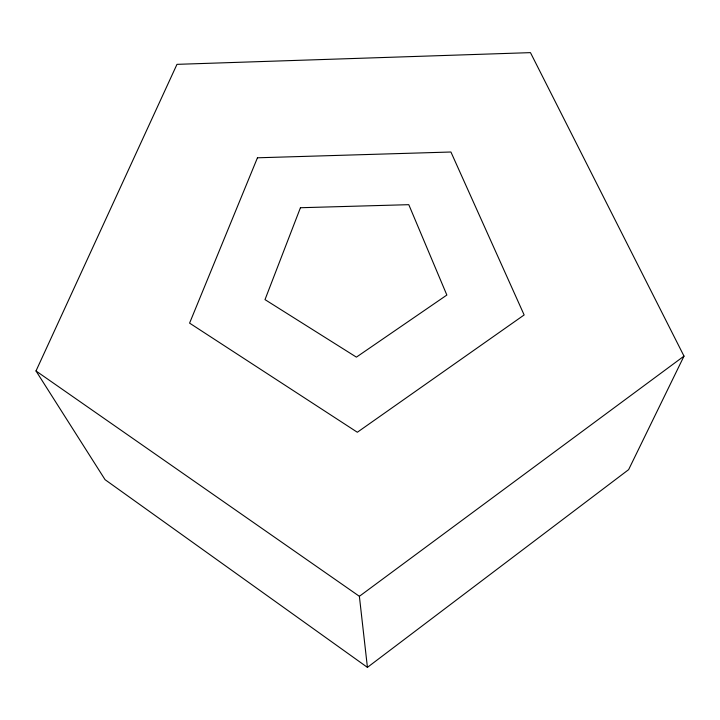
<?xml version="1.0" encoding="UTF-8"?>
<svg xmlns="http://www.w3.org/2000/svg" width="720" height="720" viewBox="0 0 720 720"><rect width="100%" height="100%" fill="white"/><g stroke="black" fill="none" stroke-linecap="round" stroke-linejoin="round"><path stroke-width="1.08" d="M36 370.962L176.976 64.35L530.46 52.632L684 356.121L628.632 469.638L367.425 667.368L105.066 479.673L36 370.962L359.379 596.304L367.425 667.368M359.379 596.304L684 356.121M300.438 207.729L265.005 299.619L356.4 357.138L446.85 295.047L408.789 204.678L300.438 207.729M257.445 157.797L189.585 323.118L357.336 432.252L524.142 314.955L450.927 152.01L257.445 157.797"/></g></svg>
